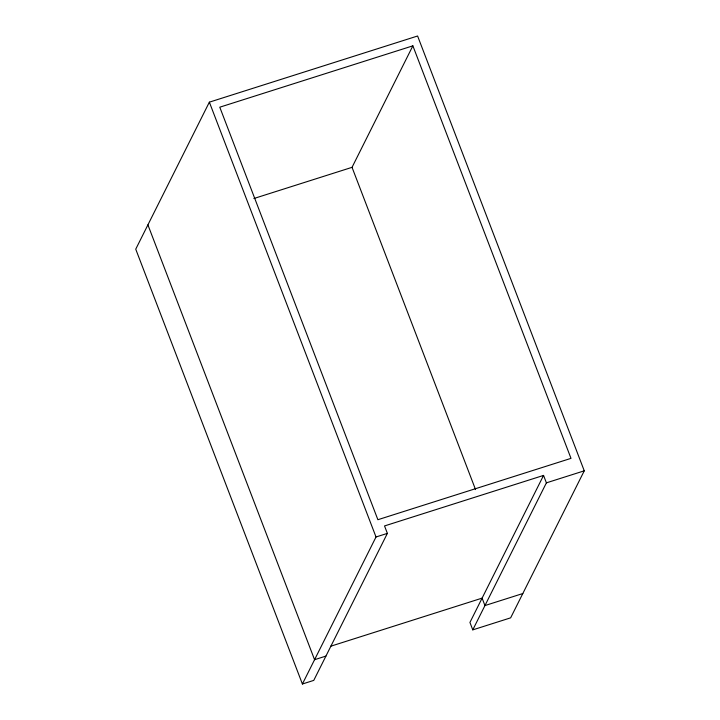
<?xml version="1.0" encoding="UTF-8"?>
<svg xmlns="http://www.w3.org/2000/svg" width="720" height="720" viewBox="0 0 720 720"><rect width="100%" height="100%" fill="white"/><g stroke="black" fill="none" stroke-linecap="round" stroke-linejoin="round"><path stroke-width="1.08" d="M472.779 629.865L510.642 617.841L584.262 470.826L417.6 36L209.358 102.159L135.738 249.174L302.4 684L313.758 680.391L387.378 533.376L384.525 525.942L543.555 475.416L546.399 482.85L472.779 629.865L469.935 622.431L543.555 475.416M253.881 198.522L352.035 167.337L412.875 45.837L570.996 458.361L377.892 519.714L219.78 107.19L412.875 45.837M302.4 684L376.02 536.985L387.378 533.376M546.399 482.85L584.262 470.826M330.552 646.281L482.103 598.131L484.947 605.565L522.81 593.541M325.926 656.091L314.568 659.7L147.906 224.874M352.035 167.337L475.551 489.591M209.358 102.159L376.02 536.985"/></g></svg>
